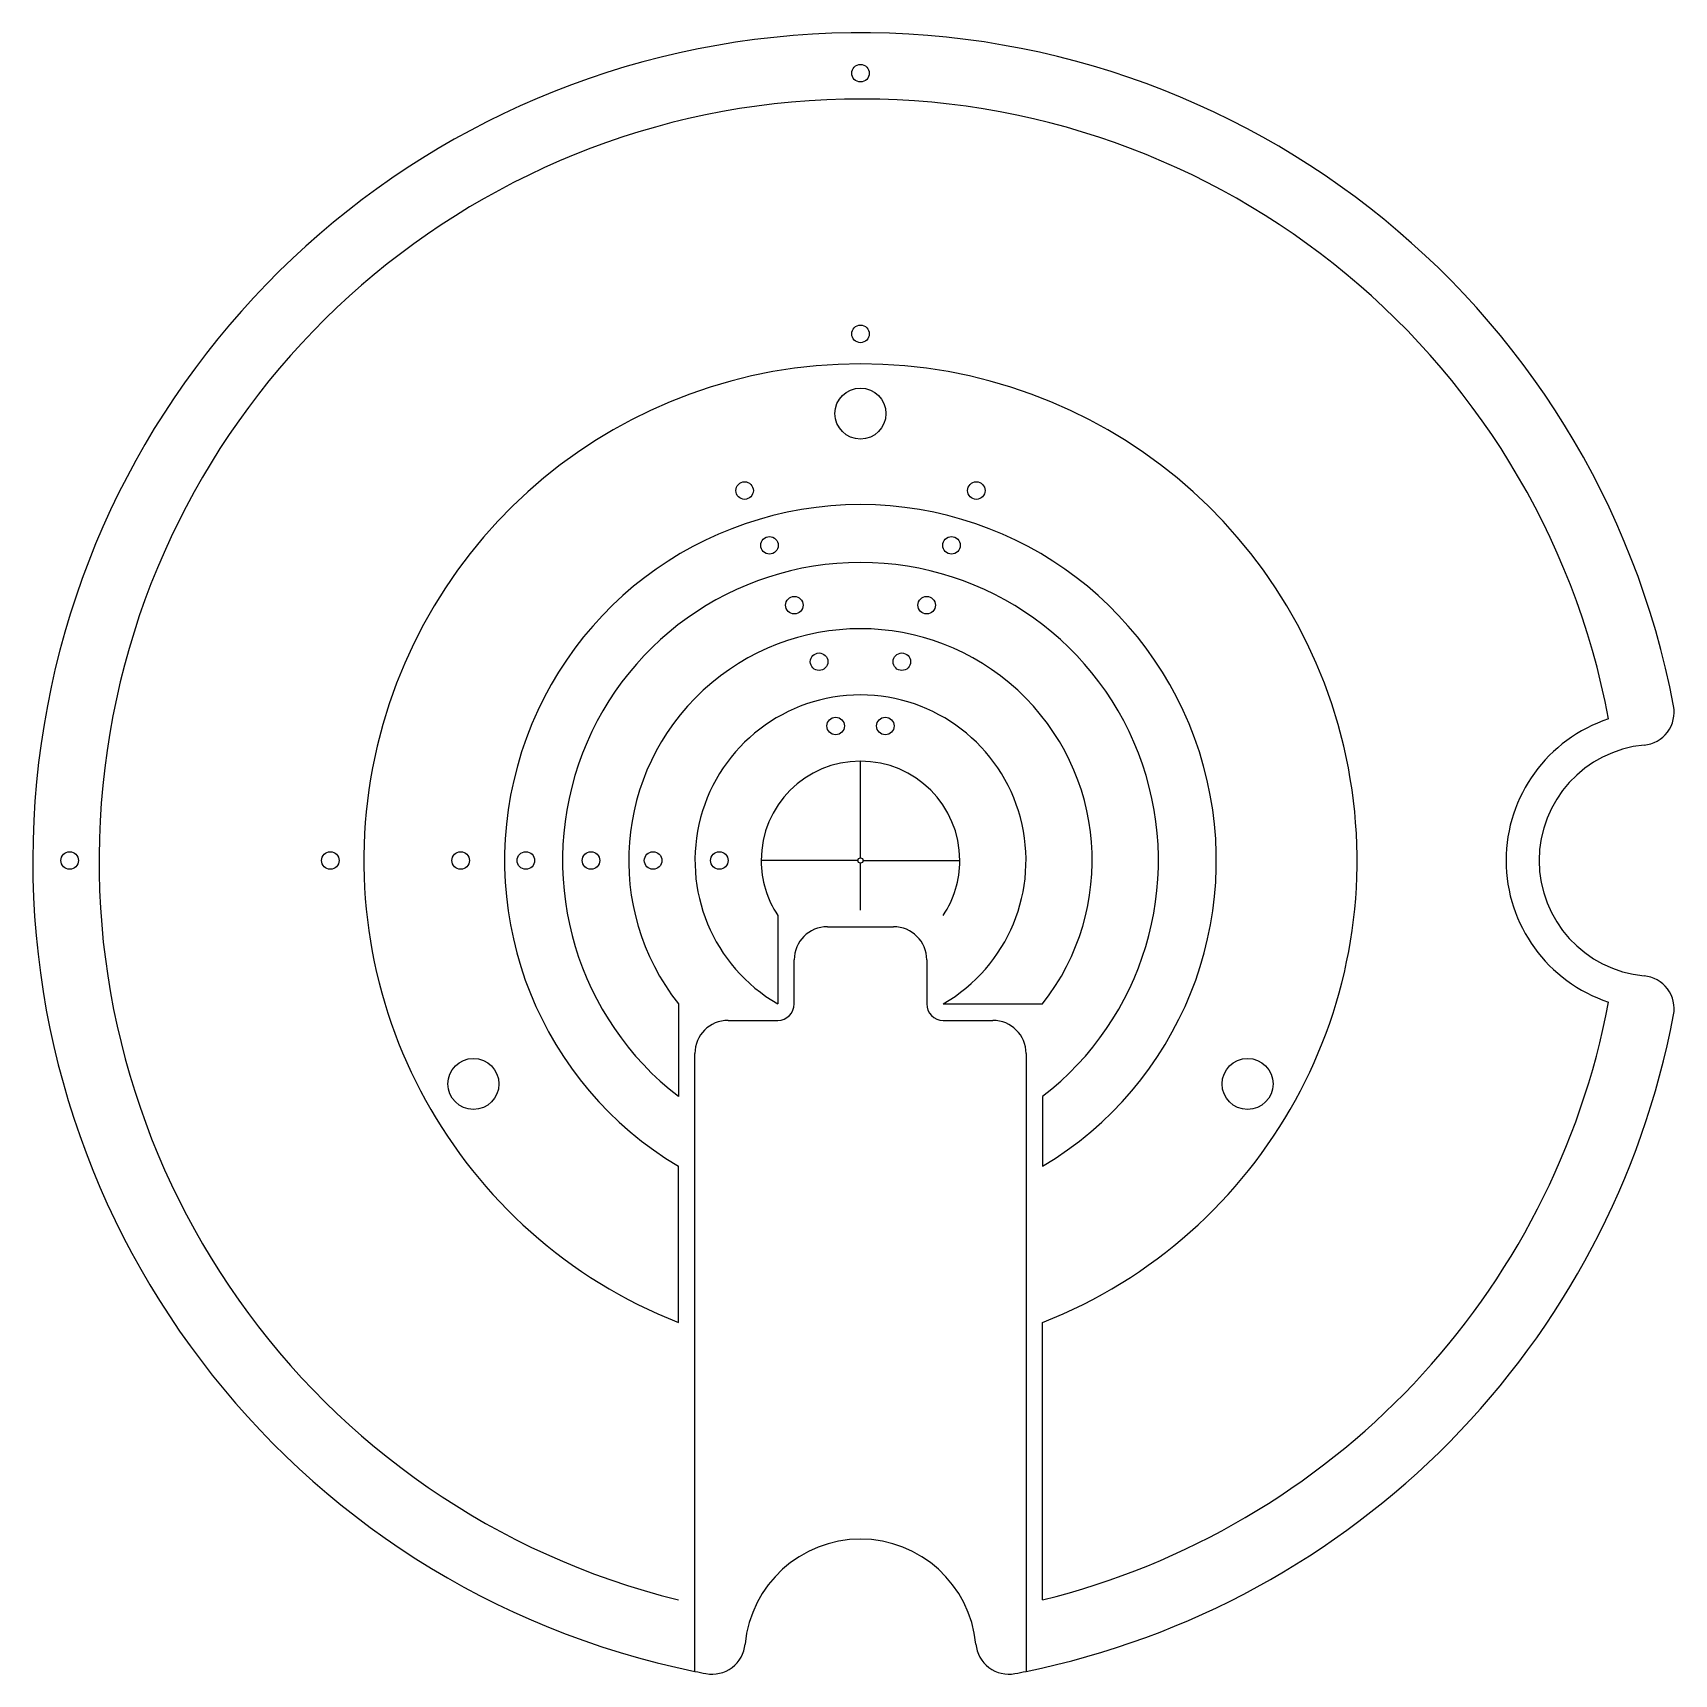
# Model space of a CAD drawing. Header units: millimetres. Extents: x -159 to 156, y -156 to 159.
import ezdxf

# ---------------------------------------------------------------- set-up
doc = ezdxf.new("R2010")
doc.units = ezdxf.units.MM
doc.layers.get('0').update_dxf_attribs({"linetype": 'CONTINUOUS'})

msp = doc.modelspace()

# ---------------------------------------------------------------- linework, layer by layer
for p, q in [((0, 0.51), (0, 19.05)), ((-0.51, 0), (-19.05, 0)), ((0.51, 0), (19.05, 0)), ((0, -9.53), (0, -0.51)), ((-15.88, -10.53), (-15.88, -27.5)), ((-6.35, -12.7), (6.35, -12.7)), ((-12.7, -27.5), (-12.7, -19.05)), ((12.7, -19.05), (12.7, -27.5)), ((-34.92, -27.5), (-34.92, -45.24)), ((15.87, -27.5), (34.92, -27.5)), ((-25.4, -30.67), (-15.88, -30.67)), ((15.87, -30.67), (25.4, -30.67)), ((-31.75, -155.54), (-31.75, -37.02)), ((31.75, -37.02), (31.75, -155.54)), ((34.92, -45.24), (34.92, -58.65)), ((-34.92, -88.62), (-34.92, -58.65)), ((34.92, -141.81), (34.92, -88.62))]:
    msp.add_line(p, q)
for centre, radius in [((0, 151), 1.68), ((0, 101), 1.68), ((0, 85.72), 4.89), ((-22.23, 70.95), 1.68), ((22.23, 70.95), 1.68), ((-17.46, 60.45), 1.68), ((17.46, 60.45), 1.68), ((-12.7, 48.96), 1.68), ((12.7, 48.96), 1.68), ((-7.94, 38.12), 1.68), ((7.94, 38.12), 1.68), ((-4.76, 25.8), 1.68), ((4.76, 25.8), 1.68), ((-151.68, 0), 1.68), ((-101.68, 0), 1.68), ((-76.68, 0), 1.68), ((-64.18, 0), 1.68), ((-51.68, 0), 1.68), ((-39.78, 0), 1.68), ((-27.08, 0), 1.68), ((0, 0), 0.508), ((-74.24, -42.86), 4.89), ((74.24, -42.86), 4.89)]:
    msp.add_circle(centre, radius)
for centre, radius, start, end in [((0, 0), 158.75, 10.7588, 258.463), ((0, 0), 146.05, 10.7152, 256.1648), ((0, 0), 95.25, -68.4898, 248.4898), ((0, 0), 68.26, -59.2277, 239.2277), ((0, 0), 57.15, -52.3301, 232.3301), ((0, 0), 44.45, -38.2132, 218.2132), ((0, 0), 31.75, -60, 240), ((149.72, 28.45), 6.35, -84.6206, 10.7588), ((152.4, 0), 28.57, 108.1402, 251.8598), ((152.4, 0), 22.23, 95.3794, 264.6206), ((0, 0), 19.05, 90, 180), ((0, 0), 19.05, 0, 90), ((0, 0), 19.05, 180, 213.5573), ((0, 0), 19.05, -33.5573, 0), ((-6.35, -19.05), 6.35, 90, 180), ((6.35, -19.05), 6.35, 0, 90), ((149.72, -28.45), 6.35, -10.7588, 84.6206), ((-15.88, -27.5), 3.17, -90, 0), ((15.87, -27.5), 3.17, 180, 270), ((0, 0), 146.05, 283.8352, 349.2848), ((-25.4, -37.02), 6.35, 90, 180), ((25.4, -37.02), 6.35, 0, 90), ((0, 0), 158.75, 281.537, 349.2412), ((0, -152.4), 22.23, 5.3794, 174.6206), ((-28.45, -149.72), 6.35, 259.2412, 354.6206), ((28.45, -149.72), 6.35, 185.3794, 280.7588), ((0, 0), 158.75, 258.463, 259.2412), ((0, 0), 158.75, 280.7588, 281.537)]:
    msp.add_arc(centre, radius, start, end)

doc.saveas('drawing.dxf')
